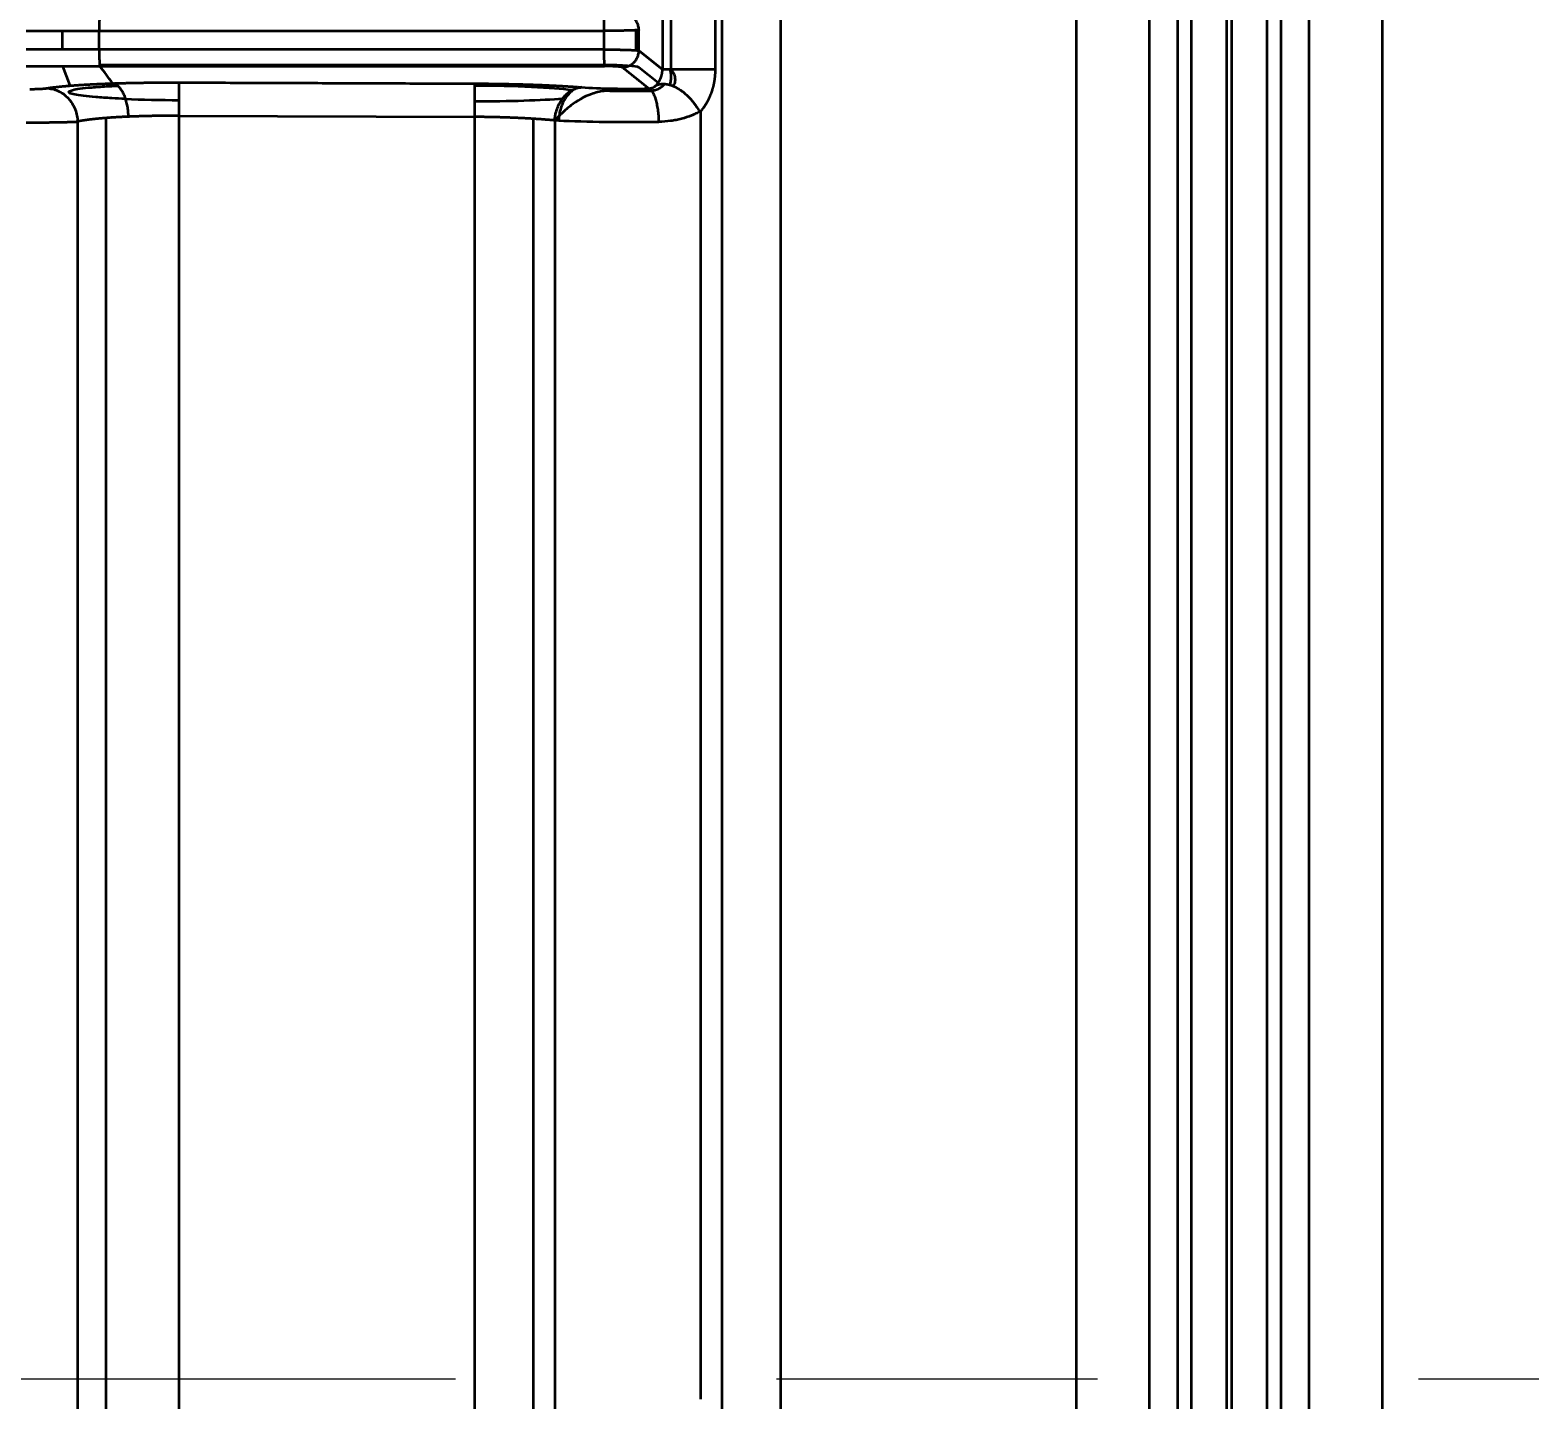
# Model space of a CAD drawing. Header units: millimetres. Extents: x -467 to 269, y 332 to 784.
# Drawn here: x -276.84 to -231.74, y 576.27 to 617.44 of the extents above; entities that cross this region are included whole.
import ezdxf

# ---------------------------------------------------------------- set-up
doc = ezdxf.new("R2010")
doc.units = ezdxf.units.MM
doc.linetypes.add('CENTER', pattern=[50.8, 31.75, -6.35, 6.35, -6.35])
doc.layers.add('1', color=7, linetype='Continuous', true_color=0xffffff)
doc.layers.add('10', color=7, linetype='Continuous', true_color=0xffffff)
doc.layers.add('dim', color=82, linetype='Continuous', lineweight=9)
doc.styles.add('Capful-A', font='')
doc.styles.get('Capful-A').set_extended_font_data('Microsoft YaHei')
doc.dimstyles.new('Capful-A-1.0', dxfattribs={"dimtxt": 2.5, "dimasz": 2.5, "dimexe": 1.5, "dimexo": 1, "dimgap": 1.5, "dimtad": 0, "dimdsep": 46, "dimtxsty": 'Capful-A', "dimcen": 0, "dimclrt": 2, "dimazin": 2, "dimtfac": 1, "dimtmove": 0, "dimatfit": 3, "dimfxl": 0, "dimtolj": 1, "dimtzin": 0, "dimarcsym": 0})
doc.dimstyles.new('Capful-A-2.5', dxfattribs={"dimscale": 2.5, "dimtxt": 2.5, "dimasz": 2.5, "dimexe": 1.5, "dimexo": 1, "dimgap": 1.5, "dimtad": 0, "dimdsep": 46, "dimtxsty": 'Capful-A', "dimcen": 0, "dimclrt": 7, "dimazin": 2, "dimtfac": 1, "dimtmove": 0, "dimatfit": 3, "dimfxl": 0, "dimtolj": 1, "dimtzin": 0, "dimarcsym": 0})

# ---------------------------------------------------------------- blocks, each defined once
blk = doc.blocks.new('*D33')
at = {"layer": 'Defpoints', "color": 0, "transparency": 16777216}
for p in [(-231.737, 766.87), (-231.737, 576.87)]:
    blk.add_point(p, dxfattribs=at)
at = {"layer": 'dim', "color": 0, "lineweight": -2, "transparency": 16777216}
blk.add_line((-231.737, 768.12), (-231.737, 777.097), dxfattribs=at)
at = {"layer": 'dim', "color": 7, "transparency": 16777216, "insert": (-231.737, 780.409), "char_height": 6.25, "attachment_point": 5, "rotation": 90, "style": 'Capful-A', "bg_fill": 3, "box_fill_scale": 1.1, "bg_fill_color": 256, "bg_fill_true_color": 13158600, "bg_fill_transparency": 0}
blk.add_mtext('\\A1;0', dxfattribs=at)
at = {"layer": 'Defpoints', "color": 0, "transparency": 16777216}
blk.add_point((-231.737, 777.097), dxfattribs=at)
blk = doc.blocks.new('*D34')
at = {"layer": 'Defpoints', "color": 0, "transparency": 16777216}
for p in [(-236.946, 680.298), (-231.737, 576.87)]:
    blk.add_point(p, dxfattribs=at)
at = {"layer": 'dim', "color": 0, "lineweight": -2, "transparency": 16777216}
blk.add_line((-236.447, 680.298), (-234.811, 680.298), dxfattribs=at)
at = {"layer": 'dim', "color": 2, "transparency": 16777216, "insert": (-229.361, 680.298), "char_height": 2.5, "attachment_point": 5, "style": 'Capful-A', "bg_fill": 3, "box_fill_scale": 1.1, "bg_fill_color": 256, "bg_fill_true_color": 13158600, "bg_fill_transparency": 0}
blk.add_mtext('\\A1;103.43', dxfattribs=at)
at = {"layer": 'Defpoints', "color": 0, "transparency": 16777216}
blk.add_point((-234.811, 680.298), dxfattribs=at)
blk = doc.blocks.new('*D36')
at = {"layer": 'Defpoints', "color": 0, "transparency": 16777216}
for p in [(-241.787, 685.521), (-231.737, 576.87)]:
    blk.add_point(p, dxfattribs=at)
at = {"layer": 'dim', "color": 0, "lineweight": -2, "transparency": 16777216}
blk.add_line((-241.787, 686.021), (-241.787, 687.601), dxfattribs=at)
at = {"layer": 'dim', "color": 2, "transparency": 16777216, "insert": (-241.787, 692.086), "char_height": 2.5, "attachment_point": 5, "rotation": 90, "style": 'Capful-A', "bg_fill": 3, "box_fill_scale": 1.1, "bg_fill_color": 256, "bg_fill_true_color": 13158600, "bg_fill_transparency": 0}
blk.add_mtext('\\A1;10.05', dxfattribs=at)
at = {"layer": 'Defpoints', "color": 0, "transparency": 16777216}
blk.add_point((-241.787, 687.601), dxfattribs=at)

msp = doc.modelspace()

# ---------------------------------------------------------------- linework, layer by layer
at = {"layer": '1', "color": 1, "linetype": 'CENTER', "lineweight": 18, "ltscale": 1.52}
msp.add_line((-466.737, 576.87), (3.263, 576.87), dxfattribs=at)
at = {"layer": '10', "color": 7, "linetype": 'Continuous', "lineweight": 35}
for p, q in [((-256.038, 646.128), (-256.038, 559.314)), ((-254.266, 558.785), (-254.266, 646.128)), ((-245.388, 646.128), (-245.388, 558.785)), ((-243.185, 646.128), (-243.185, 559.725)), ((-242.331, 562.31), (-242.331, 646.128)), ((-241.917, 563.102), (-241.917, 646.128)), ((-240.849, 564.559), (-240.849, 646.128)), ((-240.715, 646.128), (-240.715, 564.559)), ((-239.647, 646.128), (-239.647, 563.103)), ((-239.233, 646.128), (-239.233, 562.31)), ((-238.379, 559.725), (-238.379, 646.128)), ((-236.176, 558.785), (-236.176, 646.128)), ((-257.825, 626.758), (-257.825, 616.253)), ((-257.561, 616.253), (-257.561, 626.758)), ((-256.229, 616.253), (-256.229, 626.758)), ((-276.962, 617.417), (-274.763, 617.417)), ((-275.862, 616.855), (-275.862, 617.417)), ((-274.763, 616.855), (-274.763, 617.417)), ((-274.763, 617.417), (-259.587, 617.417)), ((-259.587, 617.417), (-259.587, 616.855)), ((-258.618, 616.833), (-258.618, 617.434)), ((-258.534, 616.821), (-258.534, 617.443)), ((-274.763, 616.855), (-276.962, 616.855)), ((-259.587, 616.855), (-274.763, 616.855)), ((-258.534, 616.821), (-257.825, 616.253)), ((-276.962, 616.354), (-274.739, 616.354)), ((-275.631, 615.769), (-275.85, 616.354)), ((-259.571, 616.387), (-274.747, 616.387)), ((-274.739, 616.354), (-259.563, 616.354)), ((-257.954, 615.854), (-258.534, 616.319)), ((-256.229, 616.253), (-257.825, 616.253)), ((-274.559, 614.794), (-274.559, 559.725)), ((-272.356, 558.785), (-272.356, 614.861)), ((-272.356, 614.861), (-263.478, 614.829)), ((-263.478, 614.829), (-263.478, 558.785)), ((-275.413, 614.688), (-275.413, 562.31)), ((-261.707, 614.771), (-261.707, 559.314))]:
    msp.add_line(p, q, dxfattribs=at)
for centre, major_axis, ratio, start_param, end_param in [((-274.737, 617.417), (0, 0.503), 0.052336, 0.05236, 1.570796), ((-274.737, 616.855), (0, 0.503), 0.052336, 1.570796, 3.071779), ((-259.535, 616.316), (-1.005, 0.004), 0.06983, 3.234277, 4.74827), ((-263.478, 615.534), (-3.316, 0.012), 0.06983, 3.628932, 4.71169), ((-258.868, 615.816), (-2.015, 0.007), 0.06983, 0.813445, 1.889361), ((-272.356, 615.567), (-3.316, 0.012), 0.06983, 1.060635, 1.571576), ((-263.478, 615.534), (-3.316, 0.012), 0.06983, 1.57154, 2.499055), ((-258.872, 615.821), (-3.015, 0.011), 0.06983, 1.394286, 1.814965), ((-258.872, 614.818), (-3.015, 0.007), 0.04667, 0.813302, 1.889218)]:
    msp.add_ellipse(centre, major_axis=major_axis, ratio=ratio, start_param=start_param, end_param=end_param, dxfattribs=at)
for points, degree, knots in [([(-258.534, 617.443), (-258.534, 617.466), (-258.538, 617.528), (-258.564, 617.625), (-258.607, 617.706), (-258.643, 617.754), (-258.665, 617.78), (-258.681, 617.797), (-258.699, 617.814), (-258.724, 617.836), (-258.773, 617.872), (-258.854, 617.914), (-258.95, 617.94), (-259.013, 617.944), (-259.036, 617.945)], 3, [0, 0, 0, 0, 0.081997, 0.221332, 0.360666, 0.430333, 0.465167, 0.500001, 0.534834, 0.569668, 0.639335, 0.77867, 0.918004, 1, 1, 1, 1]), ([(-259.563, 617.919), (-259.564, 617.918), (-259.567, 617.91), (-259.572, 617.88), (-259.576, 617.833), (-259.579, 617.795), (-259.58, 617.772), (-259.581, 617.754), (-259.582, 617.735), (-259.583, 617.709), (-259.584, 617.659), (-259.586, 617.576), (-259.587, 617.486), (-259.587, 617.432), (-259.587, 617.417)], 3, [0, 0, 0, 0, 0.084516, 0.228157, 0.371798, 0.443619, 0.479529, 0.515439, 0.551349, 0.58726, 0.65908, 0.802721, 0.946362, 1, 1, 1, 1]), ([(-258.534, 617.443), (-258.534, 617.443), (-258.535, 617.442), (-258.537, 617.442), (-258.539, 617.442), (-258.541, 617.441), (-258.543, 617.441), (-258.546, 617.44), (-258.548, 617.44), (-258.551, 617.44), (-258.554, 617.439), (-258.558, 617.439), (-258.561, 617.439), (-258.565, 617.438), (-258.569, 617.438), (-258.573, 617.437), (-258.577, 617.437), (-258.581, 617.437), (-258.585, 617.436), (-258.59, 617.436), (-258.594, 617.436), (-258.599, 617.435), (-258.604, 617.435), (-258.609, 617.435), (-258.614, 617.434), (-258.619, 617.434), (-258.625, 617.434), (-258.63, 617.434), (-258.636, 617.433), (-258.641, 617.433), (-258.647, 617.433), (-258.653, 617.432), (-258.658, 617.432), (-258.664, 617.432), (-258.67, 617.432), (-258.676, 617.431), (-258.682, 617.431), (-258.688, 617.431), (-258.694, 617.43), (-258.701, 617.43), (-258.707, 617.43), (-258.713, 617.43), (-258.719, 617.429), (-258.726, 617.429), (-258.732, 617.429), (-258.738, 617.429), (-258.745, 617.429), (-258.751, 617.428), (-258.757, 617.428), (-258.764, 617.428), (-258.77, 617.428), (-258.776, 617.427), (-258.783, 617.427), (-258.789, 617.427), (-258.796, 617.427), (-258.802, 617.427), (-258.808, 617.426), (-258.814, 617.426), (-258.821, 617.426), (-258.827, 617.426), (-258.833, 617.426), (-258.839, 617.426), (-258.845, 617.425), (-258.852, 617.425), (-258.858, 617.425), (-258.864, 617.425), (-258.87, 617.425), (-258.882, 617.425), (-258.902, 617.424), (-258.93, 617.423), (-258.958, 617.423), (-258.987, 617.422), (-259.017, 617.422), (-259.046, 617.421), (-259.077, 617.421), (-259.107, 617.42), (-259.138, 617.42), (-259.17, 617.42), (-259.201, 617.419), (-259.233, 617.419), (-259.265, 617.419), (-259.297, 617.418), (-259.33, 617.418), (-259.362, 617.418), (-259.394, 617.418), (-259.427, 617.418), (-259.459, 617.418), (-259.491, 617.417), (-259.524, 617.417), (-259.556, 617.417), (-259.577, 617.417), (-259.587, 617.417)], 3, [0, 0, 0, 0, 0.010051, 0.020026, 0.029925, 0.039748, 0.049494, 0.059165, 0.068759, 0.078278, 0.08772, 0.097086, 0.106376, 0.11559, 0.124728, 0.133789, 0.142775, 0.151684, 0.160518, 0.169275, 0.177956, 0.186561, 0.19509, 0.203542, 0.211919, 0.22022, 0.228444, 0.236592, 0.244664, 0.252661, 0.260581, 0.268424, 0.276192, 0.283884, 0.291499, 0.299039, 0.306502, 0.313889, 0.3212, 0.328435, 0.335594, 0.342677, 0.349683, 0.356614, 0.363468, 0.370247, 0.376949, 0.383575, 0.390125, 0.396599, 0.402996, 0.409318, 0.415564, 0.421733, 0.427826, 0.433843, 0.439785, 0.445649, 0.451438, 0.457151, 0.462788, 0.468348, 0.473833, 0.479241, 0.484573, 0.489829, 0.495009, 0.500113, 0.522949, 0.545684, 0.568319, 0.590854, 0.613289, 0.635623, 0.657858, 0.679992, 0.702026, 0.72396, 0.745794, 0.767528, 0.789162, 0.810696, 0.83213, 0.853464, 0.874697, 0.895831, 0.916865, 0.937798, 0.958632, 0.979366, 1, 1, 1, 1]), ([(-259.587, 616.855), (-259.582, 616.855), (-259.572, 616.855), (-259.556, 616.855), (-259.54, 616.855), (-259.524, 616.855), (-259.508, 616.855), (-259.491, 616.855), (-259.475, 616.855), (-259.459, 616.855), (-259.443, 616.855), (-259.427, 616.855), (-259.411, 616.855), (-259.395, 616.855), (-259.378, 616.854), (-259.362, 616.854), (-259.346, 616.854), (-259.33, 616.854), (-259.314, 616.854), (-259.298, 616.854), (-259.281, 616.854), (-259.265, 616.853), (-259.249, 616.853), (-259.233, 616.853), (-259.217, 616.853), (-259.202, 616.853), (-259.186, 616.852), (-259.17, 616.852), (-259.154, 616.852), (-259.139, 616.852), (-259.123, 616.851), (-259.108, 616.851), (-259.092, 616.851), (-259.077, 616.85), (-259.062, 616.85), (-259.047, 616.85), (-259.032, 616.85), (-259.017, 616.849), (-259.002, 616.849), (-258.987, 616.849), (-258.973, 616.848), (-258.959, 616.848), (-258.944, 616.847), (-258.93, 616.847), (-258.916, 616.847), (-258.903, 616.846), (-258.889, 616.846), (-258.876, 616.845), (-258.863, 616.845), (-258.851, 616.845), (-258.839, 616.844), (-258.826, 616.844), (-258.813, 616.843), (-258.801, 616.843), (-258.788, 616.842), (-258.775, 616.842), (-258.762, 616.841), (-258.75, 616.84), (-258.737, 616.84), (-258.724, 616.839), (-258.712, 616.839), (-258.699, 616.838), (-258.687, 616.837), (-258.675, 616.837), (-258.663, 616.836), (-258.651, 616.835), (-258.64, 616.834), (-258.629, 616.833), (-258.618, 616.833), (-258.608, 616.832), (-258.598, 616.831), (-258.589, 616.83), (-258.58, 616.829), (-258.572, 616.828), (-258.564, 616.827), (-258.557, 616.826), (-258.551, 616.825), (-258.545, 616.824), (-258.541, 616.823), (-258.537, 616.822), (-258.535, 616.822), (-258.534, 616.821)], 3, [0, 0, 0, 0, 0.010298, 0.020622, 0.030971, 0.041345, 0.051744, 0.062168, 0.072618, 0.083092, 0.093592, 0.104117, 0.114668, 0.125243, 0.135844, 0.14647, 0.157121, 0.167797, 0.178498, 0.189225, 0.199977, 0.210754, 0.221556, 0.232384, 0.243237, 0.254115, 0.265018, 0.275946, 0.2869, 0.297879, 0.308883, 0.319913, 0.330967, 0.342047, 0.353153, 0.364283, 0.375439, 0.38662, 0.397826, 0.409058, 0.420315, 0.431597, 0.442904, 0.454237, 0.465595, 0.476978, 0.488387, 0.49982, 0.510307, 0.521086, 0.532157, 0.543519, 0.555173, 0.56712, 0.579358, 0.591888, 0.60471, 0.617823, 0.631229, 0.644926, 0.658916, 0.673197, 0.68777, 0.702635, 0.717792, 0.733241, 0.748982, 0.765014, 0.781339, 0.797955, 0.814864, 0.832064, 0.849556, 0.86734, 0.885415, 0.903783, 0.922443, 0.941394, 0.960638, 0.980173, 1, 1, 1, 1]), ([(-259.587, 616.855), (-259.587, 616.843), (-259.587, 616.793), (-259.586, 616.705), (-259.585, 616.621), (-259.583, 616.57), (-259.582, 616.544), (-259.581, 616.525), (-259.58, 616.507), (-259.579, 616.483), (-259.576, 616.444), (-259.572, 616.396), (-259.567, 616.364), (-259.564, 616.356), (-259.563, 616.354)], 3, [0, 0, 0, 0, 0.043663, 0.188836, 0.334008, 0.406594, 0.442887, 0.47918, 0.515473, 0.551766, 0.624352, 0.769525, 0.914697, 1, 1, 1, 1]), ([(-259.036, 616.32), (-259.013, 616.32), (-258.951, 616.325), (-258.854, 616.35), (-258.773, 616.393), (-258.725, 616.429), (-258.7, 616.45), (-258.682, 616.467), (-258.665, 616.485), (-258.643, 616.51), (-258.607, 616.558), (-258.564, 616.639), (-258.538, 616.736), (-258.534, 616.798), (-258.534, 616.821)], 3, [0, 0, 0, 0, 0.081935, 0.221294, 0.360653, 0.430333, 0.465173, 0.500012, 0.534852, 0.569692, 0.639372, 0.778731, 0.91809, 1, 1, 1, 1]), ([(-259.036, 616.32), (-259.045, 616.327), (-259.132, 616.339), (-259.207, 616.344), (-259.279, 616.349), (-259.373, 616.351), (-259.464, 616.354), (-259.563, 616.354)], 2, [0, 0, 0, 0.25, 0.5, 0.5, 0.75, 0.75, 1, 1, 1]), ([(-258.013, 615.779), (-258.011, 615.781), (-258.008, 615.785), (-258.002, 615.791), (-257.997, 615.798), (-257.991, 615.804), (-257.986, 615.811), (-257.981, 615.817), (-257.975, 615.824), (-257.97, 615.831), (-257.965, 615.838), (-257.96, 615.845), (-257.954, 615.852), (-257.949, 615.86), (-257.944, 615.867), (-257.939, 615.875), (-257.934, 615.883), (-257.929, 615.89), (-257.924, 615.898), (-257.92, 615.907), (-257.915, 615.915), (-257.91, 615.923), (-257.906, 615.932), (-257.901, 615.94), (-257.897, 615.949), (-257.893, 615.958), (-257.888, 615.967), (-257.884, 615.976), (-257.88, 615.985), (-257.876, 615.994), (-257.873, 616.004), (-257.869, 616.013), (-257.865, 616.023), (-257.862, 616.032), (-257.859, 616.042), (-257.855, 616.052), (-257.852, 616.062), (-257.849, 616.072), (-257.847, 616.082), (-257.844, 616.092), (-257.842, 616.103), (-257.839, 616.113), (-257.837, 616.123), (-257.835, 616.134), (-257.833, 616.145), (-257.832, 616.155), (-257.83, 616.166), (-257.829, 616.177), (-257.828, 616.187), (-257.827, 616.198), (-257.826, 616.209), (-257.826, 616.22), (-257.825, 616.231), (-257.825, 616.242), (-257.825, 616.249), (-257.825, 616.253)], 3, [0, 0, 0, 0, 0.027455, 0.054523, 0.081206, 0.107505, 0.133423, 0.158961, 0.184122, 0.208907, 0.233318, 0.257357, 0.281028, 0.304331, 0.327271, 0.349849, 0.372068, 0.393931, 0.415442, 0.436604, 0.457419, 0.477892, 0.498026, 0.517825, 0.537293, 0.556435, 0.575256, 0.59376, 0.611951, 0.629837, 0.647421, 0.664711, 0.681711, 0.69843, 0.714873, 0.731049, 0.746964, 0.762626, 0.778045, 0.793228, 0.808185, 0.822925, 0.837459, 0.851798, 0.865951, 0.87993, 0.893747, 0.907415, 0.920946, 0.934352, 0.947648, 0.960846, 0.973961, 0.987008, 1, 1, 1, 1]), ([(-257.582, 615.787), (-257.582, 615.795), (-257.582, 615.804), (-257.579, 615.834), (-257.576, 615.858), (-257.57, 615.909), (-257.567, 615.929), (-257.563, 615.978), (-257.561, 616.008), (-257.561, 616.072), (-257.563, 616.102), (-257.567, 616.148), (-257.57, 616.165), (-257.577, 616.206), (-257.58, 616.222), (-257.584, 616.254), (-257.58, 616.255), (-257.557, 616.235), (-257.539, 616.215), (-257.502, 616.157), (-257.489, 616.132), (-257.468, 616.08), (-257.462, 616.061), (-257.45, 616.011), (-257.446, 615.981), (-257.446, 615.916), (-257.45, 615.886), (-257.463, 615.841), (-257.47, 615.825), (-257.49, 615.787), (-257.502, 615.772), (-257.513, 615.762)], 3, [0, 0, 0, 0, 0.042978, 0.042978, 0.123604, 0.123604, 0.163916, 0.163916, 0.204229, 0.204229, 0.244542, 0.244542, 0.284855, 0.284855, 0.36548, 0.36548, 0.526732, 0.526732, 0.687983, 0.687983, 0.768608, 0.768608, 0.808921, 0.808921, 0.849234, 0.849234, 0.889547, 0.889547, 0.92986, 0.92986, 1, 1, 1, 1]), ([(-256.329, 615.616), (-256.327, 615.622), (-256.323, 615.634), (-256.317, 615.652), (-256.312, 615.671), (-256.306, 615.689), (-256.301, 615.708), (-256.296, 615.727), (-256.291, 615.746), (-256.286, 615.766), (-256.282, 615.785), (-256.277, 615.805), (-256.273, 615.825), (-256.269, 615.845), (-256.265, 615.866), (-256.261, 615.886), (-256.258, 615.907), (-256.254, 615.927), (-256.251, 615.948), (-256.248, 615.969), (-256.245, 615.99), (-256.243, 616.012), (-256.24, 616.033), (-256.238, 616.055), (-256.236, 616.076), (-256.235, 616.098), (-256.233, 616.12), (-256.232, 616.142), (-256.231, 616.164), (-256.23, 616.186), (-256.229, 616.208), (-256.229, 616.231), (-256.229, 616.246), (-256.229, 616.253)], 3, [0, 0, 0, 0, 0.029921, 0.060012, 0.090272, 0.1207, 0.151295, 0.182056, 0.212982, 0.244071, 0.275321, 0.306732, 0.338302, 0.37003, 0.401914, 0.433951, 0.466141, 0.498481, 0.530969, 0.563602, 0.59638, 0.629298, 0.662356, 0.69555, 0.728878, 0.762338, 0.795927, 0.829641, 0.863478, 0.897436, 0.93151, 0.9657, 1, 1, 1, 1]), ([(-276.842, 615.665), (-276.838, 615.665), (-276.829, 615.665), (-276.817, 615.665), (-276.804, 615.666), (-276.792, 615.666), (-276.762, 615.666), (-276.716, 615.667), (-276.655, 615.669), (-276.601, 615.671), (-276.554, 615.673), (-276.514, 615.675), (-276.477, 615.677), (-276.448, 615.679), (-276.428, 615.681), (-276.413, 615.682), (-276.4, 615.683), (-276.388, 615.684), (-276.376, 615.685), (-276.365, 615.687), (-276.356, 615.688), (-276.346, 615.689), (-276.341, 615.69), (-276.338, 615.69)], 3, [0, 0, 0, 0, 0.019408, 0.03897, 0.058692, 0.078581, 0.098644, 0.199999, 0.301744, 0.404675, 0.48266, 0.559036, 0.634178, 0.708476, 0.742695, 0.776343, 0.809466, 0.842113, 0.874332, 0.906175, 0.937698, 0.968954, 1, 1, 1, 1]), ([(-276.338, 615.69), (-276.334, 615.691), (-276.326, 615.693), (-276.312, 615.695), (-276.299, 615.697), (-276.285, 615.699), (-276.272, 615.701), (-276.258, 615.703), (-276.244, 615.705), (-276.229, 615.707), (-276.215, 615.709), (-276.2, 615.711), (-276.185, 615.713), (-276.17, 615.715), (-276.154, 615.717), (-276.139, 615.719), (-276.123, 615.721), (-276.107, 615.723), (-276.091, 615.725), (-276.074, 615.727), (-276.057, 615.729), (-276.041, 615.731), (-276.024, 615.733), (-276.006, 615.735), (-275.989, 615.736), (-275.971, 615.738), (-275.953, 615.74), (-275.935, 615.742), (-275.917, 615.744), (-275.899, 615.746), (-275.88, 615.748), (-275.861, 615.749), (-275.842, 615.751), (-275.823, 615.753), (-275.803, 615.755), (-275.784, 615.756), (-275.764, 615.758), (-275.744, 615.76), (-275.723, 615.762), (-275.703, 615.763), (-275.682, 615.765), (-275.661, 615.767), (-275.64, 615.769), (-275.619, 615.77), (-275.598, 615.772), (-275.576, 615.774), (-275.554, 615.775), (-275.524, 615.777), (-275.487, 615.78), (-275.441, 615.783), (-275.395, 615.787), (-275.348, 615.79), (-275.301, 615.793), (-275.253, 615.796), (-275.205, 615.799), (-275.156, 615.801), (-275.106, 615.804), (-275.056, 615.807), (-275.005, 615.81), (-274.954, 615.812), (-274.902, 615.815), (-274.85, 615.817), (-274.797, 615.82), (-274.743, 615.822), (-274.689, 615.824), (-274.634, 615.826), (-274.579, 615.829), (-274.523, 615.831), (-274.467, 615.833), (-274.41, 615.835), (-274.371, 615.836), (-274.352, 615.837)], 3, [0, 0, 0, 0, 0.011054, 0.02209, 0.03311, 0.044115, 0.055104, 0.066079, 0.07704, 0.087988, 0.098924, 0.109848, 0.12076, 0.131662, 0.142554, 0.153436, 0.16431, 0.175177, 0.186035, 0.196887, 0.207734, 0.218574, 0.22941, 0.240242, 0.251071, 0.261897, 0.272721, 0.283543, 0.294364, 0.305186, 0.316008, 0.326831, 0.337656, 0.348483, 0.359314, 0.370148, 0.380986, 0.39183, 0.40268, 0.413535, 0.424398, 0.435268, 0.446147, 0.457034, 0.467931, 0.478838, 0.489756, 0.500685, 0.522753, 0.544749, 0.56668, 0.58855, 0.610365, 0.63213, 0.653851, 0.675533, 0.697183, 0.718805, 0.740405, 0.761989, 0.783563, 0.805133, 0.826703, 0.848281, 0.869871, 0.891479, 0.913112, 0.934775, 0.956473, 0.978213, 1, 1, 1, 1]), ([(-276.338, 615.69), (-276.285, 615.689), (-276.229, 615.682), (-276.116, 615.656), (-276.059, 615.638), (-275.946, 615.587), (-275.891, 615.555), (-275.787, 615.48), (-275.737, 615.436), (-275.648, 615.339), (-275.607, 615.285), (-275.537, 615.172), (-275.508, 615.112), (-275.461, 614.991), (-275.444, 614.929), (-275.42, 614.807), (-275.414, 614.746), (-275.413, 614.688)], 3, [0, 0, 0, 0, 0.125, 0.125, 0.25, 0.25, 0.375, 0.375, 0.5, 0.5, 0.625, 0.625, 0.75, 0.75, 0.875, 0.875, 1, 1, 1, 1]), ([(-273.976, 615.371), (-274.117, 615.377), (-274.252, 615.383), (-274.55, 615.4), (-274.71, 615.411), (-274.997, 615.435), (-275.122, 615.448), (-275.338, 615.474), (-275.429, 615.488), (-275.567, 615.517), (-275.616, 615.532), (-275.672, 615.562), (-275.679, 615.578), (-275.651, 615.608), (-275.616, 615.623), (-275.502, 615.652), (-275.426, 615.666), (-275.235, 615.693), (-275.119, 615.705), (-274.854, 615.729), (-274.706, 615.739), (-274.437, 615.755), (-274.324, 615.761), (-274.206, 615.766)], 3, [0, 0, 0, 0, 0.071405, 0.071405, 0.167612, 0.167612, 0.263819, 0.263819, 0.360026, 0.360026, 0.456233, 0.456233, 0.552441, 0.552441, 0.648648, 0.648648, 0.744855, 0.744855, 0.841062, 0.841062, 0.937269, 0.937269, 1, 1, 1, 1]), ([(-263.474, 615.831), (-262.831, 615.829), (-261.609, 615.798), (-260.623, 615.749), (-260.253, 615.719)], 2, [0, 0, 0, 0.348007, 0.696015, 1, 1, 1]), ([(-261.066, 614.721), (-261.065, 614.729), (-261.064, 614.741), (-261.063, 614.755), (-261.063, 614.761), (-261.062, 614.764), (-261.062, 614.765), (-261.062, 614.767), (-261.062, 614.768), (-261.061, 614.777), (-261.06, 614.785), (-261.057, 614.801), (-261.056, 614.809), (-261.052, 614.833), (-261.05, 614.849), (-261.044, 614.88), (-261.041, 614.896), (-261.023, 614.975), (-261.005, 615.036), (-260.971, 615.124), (-260.959, 615.153), (-260.939, 615.195), (-260.932, 615.209), (-260.918, 615.237), (-260.911, 615.25), (-260.873, 615.317), (-260.84, 615.367), (-260.793, 615.424), (-260.784, 615.435), (-260.765, 615.457), (-260.755, 615.468), (-260.724, 615.499), (-260.704, 615.519), (-260.64, 615.574), (-260.595, 615.605), (-260.525, 615.645), (-260.501, 615.656), (-260.452, 615.677), (-260.428, 615.686), (-260.354, 615.707), (-260.304, 615.716), (-260.253, 615.719)], 3, [0, 0, 0, 0, 0.015625, 0.023437, 0.027344, 0.027344, 0.029297, 0.029297, 0.03125, 0.03125, 0.046875, 0.046875, 0.0625, 0.0625, 0.09375, 0.09375, 0.125, 0.125, 0.25, 0.25, 0.3125, 0.3125, 0.34375, 0.34375, 0.375, 0.375, 0.5, 0.5, 0.53125, 0.53125, 0.5625, 0.5625, 0.625, 0.625, 0.75, 0.75, 0.8125, 0.8125, 0.875, 0.875, 1, 1, 1, 1]), ([(-260.253, 615.719), (-260.297, 615.716), (-260.34, 615.707), (-260.426, 615.677), (-260.468, 615.656), (-260.55, 615.603), (-260.589, 615.571), (-260.662, 615.498), (-260.697, 615.456), (-260.761, 615.364), (-260.789, 615.314), (-260.841, 615.208), (-260.863, 615.151), (-260.899, 615.033), (-260.914, 614.972), (-260.935, 614.848), (-260.942, 614.785), (-260.944, 614.721)], 3, [0, 0, 0, 0, 0.125, 0.125, 0.25, 0.25, 0.375, 0.375, 0.5, 0.5, 0.625, 0.625, 0.75, 0.75, 0.875, 0.875, 1, 1, 1, 1]), ([(-258.238, 615.68), (-258.222, 615.681), (-258.208, 615.682), (-258.182, 615.687), (-258.17, 615.69), (-258.148, 615.696), (-258.137, 615.7), (-258.117, 615.708), (-258.107, 615.713), (-258.081, 615.726), (-258.065, 615.736), (-258.037, 615.757), (-258.025, 615.768), (-258.013, 615.779)], 3, [0, 0, 0, 0, 0.125, 0.125, 0.25, 0.25, 0.375, 0.375, 0.5, 0.5, 0.75, 0.75, 1, 1, 1, 1]), ([(-257.764, 615.821), (-257.778, 615.802), (-257.793, 615.783), (-257.896, 615.675), (-258.016, 615.619), (-258.144, 615.614)], 3, [0, 0, 0, 0, 0.157488, 0.157488, 1, 1, 1, 1]), ([(-258.013, 615.779), (-258.009, 615.781), (-258.003, 615.784), (-257.992, 615.788), (-257.982, 615.792), (-257.972, 615.795), (-257.961, 615.799), (-257.951, 615.802), (-257.94, 615.805), (-257.929, 615.808), (-257.918, 615.81), (-257.907, 615.812), (-257.896, 615.814), (-257.885, 615.816), (-257.873, 615.818), (-257.862, 615.819), (-257.851, 615.82), (-257.839, 615.821), (-257.828, 615.822), (-257.816, 615.822), (-257.805, 615.822), (-257.793, 615.822), (-257.782, 615.822), (-257.771, 615.821), (-257.759, 615.821), (-257.748, 615.82), (-257.736, 615.819), (-257.725, 615.818), (-257.714, 615.816), (-257.702, 615.815), (-257.691, 615.813), (-257.68, 615.811), (-257.669, 615.809), (-257.658, 615.807), (-257.647, 615.804), (-257.636, 615.802), (-257.625, 615.799), (-257.614, 615.796), (-257.604, 615.793), (-257.593, 615.79), (-257.583, 615.787), (-257.573, 615.784), (-257.563, 615.78), (-257.553, 615.777), (-257.543, 615.774), (-257.533, 615.77), (-257.523, 615.766), (-257.514, 615.763), (-257.504, 615.759), (-257.495, 615.755), (-257.486, 615.751), (-257.477, 615.747), (-257.469, 615.743), (-257.46, 615.739), (-257.451, 615.735), (-257.443, 615.731), (-257.435, 615.727), (-257.427, 615.723), (-257.419, 615.719), (-257.412, 615.715), (-257.404, 615.711), (-257.397, 615.707), (-257.39, 615.703), (-257.383, 615.699), (-257.376, 615.695), (-257.369, 615.692), (-257.363, 615.688), (-257.356, 615.684), (-257.35, 615.68), (-257.344, 615.677), (-257.338, 615.673), (-257.333, 615.67), (-257.327, 615.666), (-257.322, 615.663), (-257.317, 615.66), (-257.312, 615.657), (-257.293, 615.644), (-257.261, 615.622), (-257.215, 615.588), (-257.17, 615.552), (-257.126, 615.514), (-257.083, 615.475), (-257.041, 615.433), (-257.001, 615.391), (-256.968, 615.354), (-256.941, 615.323), (-256.921, 615.298), (-256.903, 615.275), (-256.885, 615.252), (-256.869, 615.23), (-256.853, 615.209), (-256.839, 615.189), (-256.825, 615.17), (-256.813, 615.153), (-256.801, 615.136), (-256.79, 615.12), (-256.779, 615.105), (-256.77, 615.091), (-256.761, 615.078), (-256.752, 615.066), (-256.744, 615.055), (-256.737, 615.045), (-256.73, 615.035), (-256.724, 615.027), (-256.718, 615.02), (-256.712, 615.014), (-256.707, 615.009), (-256.702, 615.004), (-256.698, 615.001), (-256.693, 614.998), (-256.691, 614.997), (-256.689, 614.996)], 3, [0, 0, 0, 0, 0.008763, 0.017521, 0.02627, 0.035008, 0.043733, 0.052443, 0.061134, 0.069805, 0.078454, 0.087077, 0.095672, 0.104238, 0.112771, 0.121269, 0.12973, 0.138151, 0.146531, 0.154866, 0.163155, 0.171395, 0.179583, 0.187719, 0.195799, 0.203821, 0.211784, 0.219684, 0.227521, 0.235292, 0.242995, 0.250628, 0.258189, 0.265676, 0.273089, 0.280424, 0.28768, 0.294856, 0.30195, 0.30896, 0.315885, 0.322723, 0.329473, 0.336134, 0.342704, 0.349182, 0.355567, 0.361857, 0.368052, 0.37415, 0.38015, 0.386052, 0.391854, 0.397556, 0.403156, 0.408654, 0.414048, 0.41934, 0.424526, 0.429608, 0.434583, 0.439453, 0.444215, 0.44887, 0.453417, 0.457855, 0.462185, 0.466405, 0.470516, 0.474516, 0.478406, 0.482186, 0.485855, 0.489412, 0.492858, 0.496192, 0.499415, 0.530723, 0.562123, 0.593561, 0.624979, 0.656319, 0.687526, 0.718542, 0.749313, 0.766714, 0.783424, 0.799447, 0.814788, 0.829454, 0.843453, 0.856793, 0.869484, 0.881536, 0.89296, 0.903766, 0.913966, 0.923571, 0.932593, 0.941043, 0.948933, 0.956275, 0.963081, 0.969364, 0.975137, 0.980414, 0.98521, 0.989544, 0.993435, 0.996909, 1, 1, 1, 1]), ([(-259.402, 615.615), (-259.465, 615.616), (-259.527, 615.613), (-259.715, 615.591), (-259.839, 615.559), (-260.186, 615.434), (-260.393, 615.309), (-260.667, 615.101), (-260.753, 615.028), (-260.875, 614.915), (-260.914, 614.877), (-260.972, 614.819), (-260.991, 614.8), (-261.029, 614.761), (-261.048, 614.743), (-261.066, 614.722)], 3, [0, 0, 0, 0, 0.088023, 0.088023, 0.270418, 0.270418, 0.63521, 0.63521, 0.817605, 0.817605, 0.908803, 0.908803, 0.954402, 0.954402, 1, 1, 1, 1]), ([(-257.928, 614.682), (-257.93, 614.745), (-257.932, 614.808), (-257.942, 614.931), (-257.948, 614.991), (-257.965, 615.108), (-257.975, 615.164), (-257.998, 615.27), (-258.011, 615.319), (-258.039, 615.411), (-258.054, 615.453), (-258.087, 615.527), (-258.105, 615.559), (-258.141, 615.612), (-258.16, 615.634), (-258.199, 615.666), (-258.218, 615.676), (-258.238, 615.68)], 3, [0, 0, 0, 0, 0.125, 0.125, 0.25, 0.25, 0.375, 0.375, 0.5, 0.5, 0.625, 0.625, 0.75, 0.75, 0.875, 0.875, 1, 1, 1, 1]), ([(-256.563, 615.139), (-256.56, 615.143), (-256.554, 615.152), (-256.544, 615.167), (-256.535, 615.181), (-256.525, 615.196), (-256.516, 615.21), (-256.507, 615.226), (-256.498, 615.241), (-256.489, 615.256), (-256.48, 615.272), (-256.471, 615.288), (-256.462, 615.304), (-256.453, 615.321), (-256.444, 615.338), (-256.436, 615.355), (-256.427, 615.372), (-256.419, 615.389), (-256.411, 615.407), (-256.403, 615.425), (-256.395, 615.443), (-256.387, 615.461), (-256.379, 615.479), (-256.371, 615.498), (-256.364, 615.517), (-256.357, 615.536), (-256.349, 615.556), (-256.342, 615.575), (-256.336, 615.595), (-256.331, 615.608), (-256.329, 615.615), (-256.329, 615.616)], 3, [0, 0, 0, 0, 0.033409, 0.066982, 0.100718, 0.134619, 0.168686, 0.202919, 0.237319, 0.271886, 0.306622, 0.341526, 0.376598, 0.411839, 0.447249, 0.482828, 0.518576, 0.554493, 0.590578, 0.626832, 0.663254, 0.699844, 0.736601, 0.773524, 0.810613, 0.847867, 0.885285, 0.922864, 0.960605, 0.998505, 1, 1, 1, 1]), ([(-273.89, 614.834), (-273.899, 614.834), (-273.917, 614.833), (-273.944, 614.832), (-273.971, 614.831), (-273.997, 614.829), (-274.024, 614.828), (-274.05, 614.827), (-274.077, 614.825), (-274.104, 614.824), (-274.13, 614.823), (-274.157, 614.821), (-274.183, 614.82), (-274.209, 614.818), (-274.236, 614.817), (-274.262, 614.815), (-274.288, 614.813), (-274.314, 614.812), (-274.341, 614.81), (-274.367, 614.808), (-274.392, 614.807), (-274.418, 614.805), (-274.444, 614.803), (-274.47, 614.801), (-274.495, 614.799), (-274.521, 614.797), (-274.546, 614.795), (-274.571, 614.793), (-274.596, 614.791), (-274.621, 614.789), (-274.646, 614.787), (-274.671, 614.785), (-274.695, 614.783), (-274.719, 614.781), (-274.744, 614.779), (-274.768, 614.777), (-274.792, 614.774), (-274.815, 614.772), (-274.839, 614.77), (-274.862, 614.767), (-274.885, 614.765), (-274.908, 614.762), (-274.931, 614.76), (-274.953, 614.758), (-274.976, 614.755), (-274.998, 614.752), (-275.019, 614.75), (-275.041, 614.747), (-275.062, 614.745), (-275.084, 614.742), (-275.104, 614.739), (-275.125, 614.736), (-275.145, 614.734), (-275.165, 614.731), (-275.185, 614.728), (-275.204, 614.725), (-275.224, 614.722), (-275.243, 614.719), (-275.261, 614.716), (-275.279, 614.713), (-275.297, 614.71), (-275.315, 614.707), (-275.332, 614.704), (-275.349, 614.701), (-275.365, 614.698), (-275.382, 614.694), (-275.398, 614.691), (-275.408, 614.689), (-275.413, 614.688)], 3, [0, 0, 0, 0, 0.013139, 0.026339, 0.039602, 0.052926, 0.066311, 0.079759, 0.093268, 0.10684, 0.120473, 0.134168, 0.147924, 0.161743, 0.175623, 0.189565, 0.20357, 0.217636, 0.231763, 0.245953, 0.260205, 0.274519, 0.288894, 0.303332, 0.317831, 0.332392, 0.347016, 0.361701, 0.376448, 0.391257, 0.406129, 0.421062, 0.436057, 0.451114, 0.466234, 0.481415, 0.496658, 0.511963, 0.527331, 0.54276, 0.558252, 0.573805, 0.589421, 0.605098, 0.620838, 0.63664, 0.652504, 0.66843, 0.684418, 0.700468, 0.716581, 0.732755, 0.748992, 0.765291, 0.781651, 0.798074, 0.81456, 0.831107, 0.847716, 0.864388, 0.881122, 0.897918, 0.914776, 0.931697, 0.948679, 0.965724, 0.982831, 1, 1, 1, 1]), ([(-272.356, 614.861), (-272.365, 614.861), (-272.383, 614.861), (-272.41, 614.861), (-272.437, 614.861), (-272.464, 614.861), (-272.491, 614.861), (-272.519, 614.861), (-272.546, 614.861), (-272.573, 614.861), (-272.6, 614.861), (-272.627, 614.861), (-272.654, 614.861), (-272.681, 614.861), (-272.708, 614.861), (-272.736, 614.861), (-272.763, 614.861), (-272.79, 614.861), (-272.817, 614.86), (-272.844, 614.86), (-272.871, 614.86), (-272.898, 614.86), (-272.925, 614.859), (-272.952, 614.859), (-272.979, 614.859), (-273.006, 614.858), (-273.033, 614.858), (-273.059, 614.858), (-273.086, 614.857), (-273.113, 614.857), (-273.14, 614.856), (-273.166, 614.856), (-273.193, 614.855), (-273.22, 614.855), (-273.246, 614.854), (-273.273, 614.854), (-273.299, 614.853), (-273.326, 614.852), (-273.352, 614.852), (-273.379, 614.851), (-273.405, 614.851), (-273.431, 614.85), (-273.457, 614.849), (-273.483, 614.848), (-273.509, 614.848), (-273.535, 614.847), (-273.561, 614.846), (-273.587, 614.845), (-273.613, 614.845), (-273.638, 614.844), (-273.664, 614.843), (-273.689, 614.842), (-273.715, 614.841), (-273.74, 614.84), (-273.765, 614.839), (-273.791, 614.838), (-273.816, 614.837), (-273.841, 614.836), (-273.866, 614.835), (-273.882, 614.834), (-273.89, 614.834)], 3, [0, 0, 0, 0, 0.016969, 0.033947, 0.050935, 0.067932, 0.084938, 0.101954, 0.118979, 0.136014, 0.153058, 0.170111, 0.187175, 0.204247, 0.221329, 0.238421, 0.255522, 0.272632, 0.289753, 0.306882, 0.324022, 0.34117, 0.358329, 0.375497, 0.392674, 0.409861, 0.427058, 0.444264, 0.46148, 0.478706, 0.495941, 0.513186, 0.530441, 0.547705, 0.564979, 0.582262, 0.599556, 0.616859, 0.634171, 0.651494, 0.668826, 0.686168, 0.70352, 0.720881, 0.738252, 0.755633, 0.773024, 0.790425, 0.807835, 0.825256, 0.842686, 0.860126, 0.877575, 0.895035, 0.912504, 0.929984, 0.947473, 0.964972, 0.982481, 1, 1, 1, 1]), ([(-261.066, 614.721), (-261.072, 614.721), (-261.085, 614.723), (-261.104, 614.725), (-261.124, 614.726), (-261.144, 614.728), (-261.163, 614.73), (-261.183, 614.732), (-261.204, 614.734), (-261.224, 614.736), (-261.244, 614.737), (-261.265, 614.739), (-261.285, 614.741), (-261.306, 614.743), (-261.327, 614.744), (-261.348, 614.746), (-261.369, 614.748), (-261.39, 614.749), (-261.411, 614.751), (-261.432, 614.752), (-261.454, 614.754), (-261.475, 614.756), (-261.497, 614.757), (-261.518, 614.759), (-261.54, 614.76), (-261.562, 614.762), (-261.584, 614.763), (-261.606, 614.765), (-261.628, 614.766), (-261.65, 614.768), (-261.672, 614.769), (-261.695, 614.77), (-261.717, 614.772), (-261.74, 614.773), (-261.762, 614.775), (-261.785, 614.776), (-261.807, 614.777), (-261.83, 614.779), (-261.853, 614.78), (-261.875, 614.781), (-261.898, 614.782), (-261.921, 614.784), (-261.944, 614.785), (-261.967, 614.786), (-261.99, 614.787), (-262.013, 614.788), (-262.036, 614.79), (-262.06, 614.791), (-262.083, 614.792), (-262.106, 614.793), (-262.129, 614.794), (-262.153, 614.795), (-262.176, 614.796), (-262.199, 614.797), (-262.223, 614.798), (-262.246, 614.799), (-262.27, 614.8), (-262.293, 614.801), (-262.316, 614.802), (-262.34, 614.803), (-262.363, 614.804), (-262.387, 614.805), (-262.41, 614.806), (-262.434, 614.807), (-262.458, 614.808), (-262.481, 614.808), (-262.505, 614.809), (-262.528, 614.81), (-262.552, 614.811), (-262.575, 614.812), (-262.599, 614.812), (-262.622, 614.813), (-262.646, 614.814), (-262.67, 614.815), (-262.693, 614.815), (-262.717, 614.816), (-262.74, 614.817), (-262.764, 614.817), (-262.787, 614.818), (-262.811, 614.818), (-262.834, 614.819), (-262.857, 614.82), (-262.881, 614.82), (-262.904, 614.821), (-262.928, 614.821), (-262.951, 614.822), (-262.974, 614.822), (-262.998, 614.823), (-263.021, 614.823), (-263.044, 614.824), (-263.067, 614.824), (-263.09, 614.824), (-263.114, 614.825), (-263.137, 614.825), (-263.16, 614.825), (-263.183, 614.826), (-263.206, 614.826), (-263.229, 614.826), (-263.252, 614.827), (-263.274, 614.827), (-263.297, 614.827), (-263.32, 614.827), (-263.343, 614.828), (-263.365, 614.828), (-263.388, 614.828), (-263.411, 614.828), (-263.433, 614.828), (-263.456, 614.828), (-263.471, 614.829), (-263.478, 614.829)], 3, [0, 0, 0, 0, 0.010401, 0.020781, 0.031142, 0.041482, 0.051803, 0.062103, 0.072384, 0.082644, 0.092885, 0.103106, 0.113306, 0.123487, 0.133648, 0.143788, 0.153909, 0.16401, 0.174091, 0.184152, 0.194193, 0.204214, 0.214215, 0.224196, 0.234157, 0.244098, 0.254019, 0.263921, 0.273802, 0.283664, 0.293505, 0.303327, 0.313129, 0.32291, 0.332672, 0.342414, 0.352136, 0.361838, 0.371521, 0.381183, 0.390825, 0.400448, 0.41005, 0.419633, 0.429196, 0.438739, 0.448262, 0.457765, 0.467249, 0.476712, 0.486156, 0.495579, 0.504983, 0.514367, 0.523731, 0.533076, 0.5424, 0.551705, 0.560989, 0.570254, 0.579499, 0.588724, 0.59793, 0.607115, 0.616281, 0.625427, 0.634553, 0.643659, 0.652746, 0.661812, 0.670859, 0.679886, 0.688894, 0.697881, 0.706849, 0.715797, 0.724725, 0.733633, 0.742521, 0.75139, 0.760239, 0.769068, 0.777878, 0.786667, 0.795437, 0.804188, 0.812918, 0.821629, 0.83032, 0.838991, 0.847642, 0.856274, 0.864886, 0.873479, 0.882051, 0.890604, 0.899137, 0.907651, 0.916145, 0.924619, 0.933073, 0.941508, 0.949923, 0.958318, 0.966694, 0.97505, 0.983386, 0.991703, 1, 1, 1, 1]), ([(-256.69, 614.995), (-256.71, 614.983), (-256.731, 614.972), (-256.773, 614.95), (-256.795, 614.939), (-256.861, 614.907), (-256.906, 614.888), (-257.046, 614.832), (-257.145, 614.799), (-257.276, 614.765), (-257.302, 614.758), (-257.356, 614.746), (-257.437, 614.729), (-257.521, 614.715), (-257.69, 614.693), (-257.807, 614.684), (-257.928, 614.682)], 3, [0, 0, 0, 0, 0.0625, 0.0625, 0.125, 0.125, 0.25, 0.25, 0.5, 0.5, 0.5625, 0.5625, 0.625, 0.75, 0.75, 1, 1, 1, 1]), ([(-256.679, 614.992), (-256.68, 614.992), (-256.684, 614.993), (-256.688, 614.994), (-256.69, 614.995)], 3, [0, 0, 0, 0, 0.499104, 1, 1, 1, 1]), ([(-256.679, 614.992), (-256.675, 614.996), (-256.668, 615.004), (-256.658, 615.016), (-256.648, 615.028), (-256.637, 615.04), (-256.627, 615.052), (-256.617, 615.065), (-256.608, 615.077), (-256.598, 615.09), (-256.587, 615.105), (-256.576, 615.121), (-256.567, 615.133), (-256.563, 615.139)], 3, [0, 0, 0, 0, 0.087716, 0.174981, 0.261792, 0.348144, 0.434032, 0.51945, 0.604394, 0.688856, 0.772831, 0.886051, 1, 1, 1, 1]), ([(-276.96, 614.662), (-276.953, 614.662), (-276.94, 614.662), (-276.92, 614.662), (-276.9, 614.662), (-276.88, 614.662), (-276.86, 614.662), (-276.839, 614.662), (-276.819, 614.662), (-276.799, 614.662), (-276.778, 614.663), (-276.758, 614.663), (-276.737, 614.663), (-276.717, 614.663), (-276.696, 614.663), (-276.676, 614.663), (-276.655, 614.663), (-276.634, 614.663), (-276.613, 614.663), (-276.593, 614.663), (-276.572, 614.663), (-276.551, 614.663), (-276.53, 614.663), (-276.509, 614.664), (-276.489, 614.664), (-276.468, 614.664), (-276.447, 614.664), (-276.426, 614.664), (-276.405, 614.664), (-276.385, 614.664), (-276.364, 614.665), (-276.343, 614.665), (-276.323, 614.665), (-276.302, 614.665), (-276.281, 614.665), (-276.261, 614.665), (-276.24, 614.666), (-276.22, 614.666), (-276.2, 614.666), (-276.179, 614.666), (-276.159, 614.667), (-276.139, 614.667), (-276.119, 614.667), (-276.099, 614.668), (-276.079, 614.668), (-276.059, 614.668), (-276.04, 614.668), (-276.02, 614.669), (-276.001, 614.669), (-275.981, 614.669), (-275.962, 614.67), (-275.943, 614.67), (-275.924, 614.67), (-275.906, 614.671), (-275.887, 614.671), (-275.869, 614.672), (-275.851, 614.672), (-275.833, 614.672), (-275.815, 614.673), (-275.797, 614.673), (-275.779, 614.674), (-275.762, 614.674), (-275.745, 614.675), (-275.728, 614.675), (-275.712, 614.676), (-275.695, 614.676), (-275.679, 614.677), (-275.663, 614.677), (-275.647, 614.678), (-275.632, 614.678), (-275.617, 614.679), (-275.602, 614.679), (-275.587, 614.68), (-275.572, 614.68), (-275.558, 614.681), (-275.544, 614.681), (-275.531, 614.682), (-275.518, 614.682), (-275.505, 614.683), (-275.492, 614.684), (-275.48, 614.684), (-275.468, 614.685), (-275.456, 614.685), (-275.445, 614.686), (-275.434, 614.687), (-275.423, 614.687), (-275.416, 614.688), (-275.413, 614.688)], 3, [0, 0, 0, 0, 0.010182, 0.020401, 0.030658, 0.040953, 0.051286, 0.061657, 0.072065, 0.082512, 0.092996, 0.103518, 0.114078, 0.124676, 0.135312, 0.145985, 0.156696, 0.167445, 0.178231, 0.189055, 0.199917, 0.210816, 0.221753, 0.232727, 0.243739, 0.254789, 0.265876, 0.277001, 0.288163, 0.299363, 0.310601, 0.321876, 0.333189, 0.34454, 0.355928, 0.367354, 0.378818, 0.390319, 0.401858, 0.413434, 0.425049, 0.4367, 0.44839, 0.460117, 0.471881, 0.483684, 0.495524, 0.507401, 0.519316, 0.531269, 0.543259, 0.555287, 0.567353, 0.579456, 0.591597, 0.603775, 0.615991, 0.628245, 0.640537, 0.652866, 0.665232, 0.677636, 0.690078, 0.702558, 0.715075, 0.72763, 0.740222, 0.752852, 0.76552, 0.778226, 0.790969, 0.80375, 0.816568, 0.829424, 0.842318, 0.85525, 0.86822, 0.881227, 0.894272, 0.907355, 0.920476, 0.933635, 0.946832, 0.960067, 0.97334, 0.986651, 1, 1, 1, 1]), ([(-260.944, 614.721), (-260.965, 614.722), (-260.985, 614.722), (-261.015, 614.723), (-261.025, 614.723), (-261.045, 614.723), (-261.055, 614.722), (-261.065, 614.722)], 3, [0, 0, 0, 0, 0.5, 0.5, 0.75, 0.75, 1, 1, 1, 1])]:
    msp.add_open_spline(points, degree=degree, knots=knots, dxfattribs=at)
for points, degree in [([(-274.352, 615.837), (-274.481, 616.009), (-274.61, 616.182), (-274.739, 616.354)], 3), ([(-258.238, 615.68), (-259.036, 616.32)], 1), ([(-274.352, 615.837), (-273.889, 615.852), (-272.874, 615.866), (-272.352, 615.864)], 2), ([(-272.352, 615.864), (-263.475, 615.831)], 1), ([(-256.679, 614.992), (-256.679, 602.083), (-256.679, 589.174), (-256.679, 576.265)], 3), ([(-261.065, 614.721), (-261.065, 596.488), (-261.065, 578.255), (-261.065, 560.022)], 3)]:
    msp.add_open_spline(points, degree=degree, dxfattribs=at)
for points, weights in [([(-274.352, 615.837), (-274.093, 615.801), (-273.905, 615.393), (-273.89, 614.834)], [1.15665052274, 0.947787107976, 0.947783159162, 1.1566386763]), ([(-272.356, 614.861), (-272.354, 615.417), (-272.352, 615.825), (-272.352, 615.864)], [1.15664107308, 0.948741074467, 0.947790673618, 1.15378987054]), ([(-263.475, 615.831), (-263.475, 615.792), (-263.476, 615.383), (-263.478, 614.829)], [1.14496806604, 0.944922625362, 0.951913358733, 1.16594026615])]:
    msp.add_rational_spline(points, weights, degree=3, dxfattribs=at)

# ---------------------------------------------------------------- next in the draw order: dimensions: what is measured, and where the dimension line sits
at = {"layer": 'dim'}
dim = msp.add_ordinate_dim(feature_location=(-231.737028352, 766.870444756), offset=(0, 10.22687115), dtype=1, origin=(-231.737028352, 576.870444756), dimstyle='Capful-A-2.5', override={"dimasz": 2, "dimexe": 0.49975, "dimexo": 0.49975, "dimgap": 0.49975}, dxfattribs=at)
dim.commit()
dim.dimension.update_dxf_attribs({"geometry": '*D33', "text_midpoint": (-231.737028352, 780.40850498)})

# ---------------------------------------------------------------- next in the draw order: dimensions: what is measured, and where the dimension line sits
dim = msp.add_ordinate_dim(feature_location=(-236.946, 680.298), offset=(2.136, 0), dtype=0, origin=(-231.737, 576.87), dimstyle='Capful-A-1.0', override={"dimasz": 2, "dimexe": 0.49975, "dimexo": 0.49975, "dimgap": 0.49975}, dxfattribs=at)
dim.commit()
dim.dimension.update_dxf_attribs({"geometry": '*D34', "text_midpoint": (-229.361, 680.298)})

# ---------------------------------------------------------------- next in the draw order: dimensions: what is measured, and where the dimension line sits
dim = msp.add_ordinate_dim(feature_location=(-241.787, 685.521), offset=(0, 2.08), dtype=1, origin=(-231.737, 576.87), dimstyle='Capful-A-1.0', override={"dimasz": 2, "dimexe": 0.49975, "dimexo": 0.49975, "dimgap": 0.49975}, dxfattribs=at)
dim.commit()
dim.dimension.update_dxf_attribs({"geometry": '*D36', "text_midpoint": (-241.787, 692.086)})

doc.saveas('drawing.dxf')
